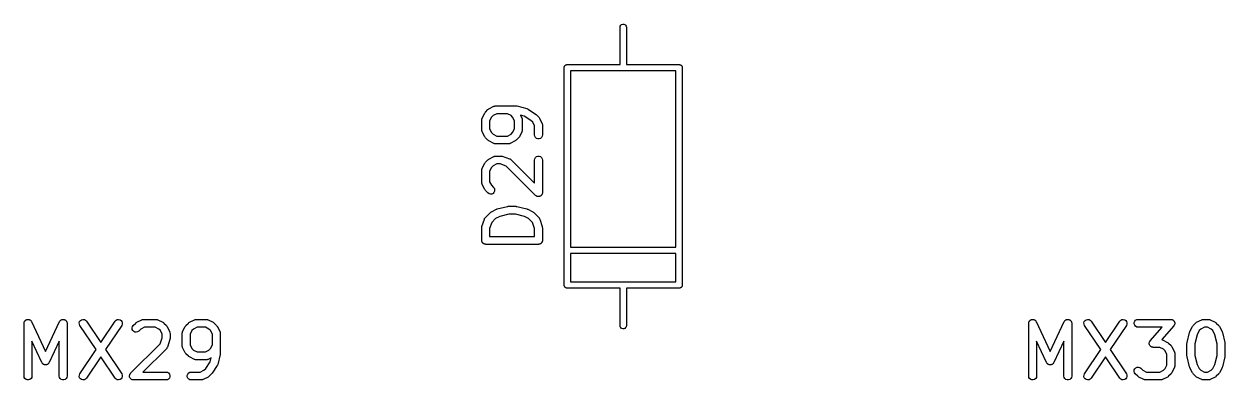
# Model space of a CAD drawing. Extents: x 35 to 250, y -99 to -35.
# Drawn here: x 112.46 to 135.24, y -79.9 to -73.15 of the extents above; entities that cross this region are included whole.
import ezdxf

# ---------------------------------------------------------------- set-up
doc = ezdxf.new("R2010")
doc.units = 0
doc.header["$MEASUREMENT"] = 0
doc.layers.add('BLACK', color=7, linetype='CONTINUOUS')

msp = doc.modelspace()

# ---------------------------------------------------------------- linework, layer by layer
at = {"layer": 'Black'}
for p, q in [((123.765, -73.2112), (123.769, -73.1907)), ((123.765, -73.9213), (123.765, -73.2112)), ((123.769, -73.1907), (123.779, -73.1727)), ((123.779, -73.1727), (123.795, -73.1593)), ((123.795, -73.1593), (123.815, -73.1522)), ((123.815, -73.1522), (123.835, -73.1522)), ((123.835, -73.1522), (123.855, -73.1593)), ((123.855, -73.1593), (123.871, -73.1727)), ((123.871, -73.1727), (123.881, -73.1907)), ((123.881, -73.1907), (123.885, -73.2112)), ((123.885, -73.2112), (123.885, -73.9213)), ((122.705, -73.9813), (122.706, -73.9761)), ((122.705, -78.1012), (122.705, -73.9813)), ((122.706, -73.9708), (122.708, -73.9659)), ((122.706, -73.9761), (122.706, -73.9708)), ((122.708, -73.9659), (122.709, -73.9607)), ((122.709, -73.9607), (122.711, -73.9562)), ((122.711, -73.9562), (122.713, -73.9513)), ((122.713, -73.9513), (122.716, -73.9472)), ((122.716, -73.9472), (122.719, -73.9427)), ((122.719, -73.9427), (122.723, -73.9393)), ((122.723, -73.9393), (122.726, -73.9353)), ((122.726, -73.9353), (122.731, -73.9327)), ((122.731, -73.9327), (122.735, -73.9293)), ((122.735, -73.9293), (122.74, -73.9275)), ((122.74, -73.9275), (122.744, -73.9249)), ((122.744, -73.9249), (122.75, -73.924)), ((122.75, -73.924), (122.755, -73.9222)), ((122.755, -73.9222), (122.76, -73.9222)), ((122.76, -73.9222), (122.765, -73.9213)), ((122.765, -73.9213), (123.765, -73.9213)), ((123.885, -73.9213), (124.885, -73.9213)), ((124.885, -73.9213), (124.89, -73.9222)), ((124.89, -73.9222), (124.895, -73.9222)), ((124.895, -73.9222), (124.9, -73.924)), ((124.9, -73.924), (124.906, -73.9249)), ((124.906, -73.9249), (124.91, -73.9275)), ((124.91, -73.9275), (124.915, -73.9293)), ((124.915, -73.9293), (124.919, -73.9327)), ((124.919, -73.9327), (124.924, -73.9353)), ((124.924, -73.9353), (124.927, -73.9393)), ((124.927, -73.9393), (124.931, -73.9427)), ((124.931, -73.9427), (124.934, -73.9472)), ((124.934, -73.9472), (124.937, -73.9513)), ((124.937, -73.9513), (124.939, -73.9562)), ((124.939, -73.9562), (124.941, -73.9607)), ((124.941, -73.9607), (124.942, -73.9659)), ((124.942, -73.9659), (124.944, -73.9708)), ((124.944, -73.9708), (124.944, -73.9761)), ((124.944, -73.9761), (124.945, -73.9813)), ((124.945, -73.9813), (124.945, -78.1012)), ((122.825, -74.0412), (122.825, -77.3812)), ((124.825, -74.0412), (122.825, -74.0412)), ((124.825, -77.3812), (124.825, -74.0412)), ((121.15, -74.9363), (121.198, -74.841)), ((121.198, -74.841), (121.205, -74.8314)), ((121.205, -74.8314), (121.212, -74.8216)), ((121.212, -74.8216), (121.26, -74.7739)), ((121.26, -74.7739), (121.269, -74.767)), ((121.269, -74.767), (121.279, -74.7599)), ((121.279, -74.7599), (121.374, -74.7123)), ((121.327, -74.919), (121.292, -74.9875)), ((121.357, -74.8886), (121.327, -74.919)), ((121.426, -74.8543), (121.357, -74.8886)), ((121.374, -74.7123), (121.378, -74.711)), ((121.378, -74.711), (121.382, -74.7089)), ((121.382, -74.7089), (121.391, -74.7073)), ((121.391, -74.7073), (121.399, -74.7048)), ((121.399, -74.7048), (121.404, -74.7051)), ((121.404, -74.7051), (121.408, -74.7043)), ((121.408, -74.7043), (121.789, -74.7043)), ((121.628, -74.8543), (121.426, -74.8543)), ((121.697, -74.8886), (121.628, -74.8543)), ((121.727, -74.919), (121.697, -74.8886)), ((121.761, -74.9875), (121.727, -74.919)), ((121.789, -74.7043), (121.798, -74.7059)), ((121.798, -74.7059), (121.807, -74.7066)), ((121.807, -74.7066), (121.997, -74.7542)), ((121.948, -74.8966), (121.874, -74.8781)), ((121.874, -74.8781), (121.904, -74.9363)), ((122.074, -74.9805), (121.948, -74.8966)), ((121.997, -74.7542), (122.009, -74.7594)), ((122.009, -74.7594), (122.021, -74.7646)), ((122.021, -74.7646), (122.164, -74.8598)), ((122.164, -74.8598), (122.169, -74.8649)), ((122.169, -74.8649), (122.175, -74.8692)), ((122.175, -74.8692), (122.223, -74.9168)), ((122.223, -74.9168), (122.23, -74.9266)), ((121.142, -74.9698), (121.143, -74.9656)), ((121.142, -75.1603), (121.142, -74.9698)), ((121.143, -74.9612), (121.145, -74.9528)), ((121.143, -74.9656), (121.143, -74.9612)), ((121.145, -74.9528), (121.147, -74.9442)), ((121.147, -74.9442), (121.149, -74.9404)), ((121.149, -74.9404), (121.15, -74.9363)), ((121.292, -74.9875), (121.292, -75.1426)), ((121.292, -75.1426), (121.327, -75.2111)), ((121.727, -75.2111), (121.761, -75.1426)), ((121.761, -75.1426), (121.761, -74.9875)), ((121.904, -74.9363), (121.905, -74.9404)), ((121.905, -74.9404), (121.907, -74.9442)), ((121.907, -74.9442), (121.908, -74.9528)), ((121.908, -74.9528), (121.911, -74.9612)), ((121.911, -74.9612), (121.911, -74.9656)), ((121.911, -74.9656), (121.911, -74.9698)), ((121.911, -74.9698), (121.911, -75.1603)), ((122.108, -75.0142), (122.074, -74.9805)), ((122.142, -75.0828), (122.108, -75.0142)), ((122.142, -75.2555), (122.142, -75.0828)), ((122.23, -74.9266), (122.237, -74.9363)), ((122.237, -74.9363), (122.284, -75.0315)), ((122.284, -75.0315), (122.286, -75.0357)), ((122.286, -75.0357), (122.288, -75.0394)), ((122.288, -75.0394), (122.289, -75.0481)), ((122.289, -75.0481), (122.292, -75.0565)), ((122.292, -75.0565), (122.292, -75.0608)), ((122.292, -75.0608), (122.292, -75.0651)), ((122.292, -75.0651), (122.292, -75.2555)), ((121.143, -75.1646), (121.142, -75.1603)), ((121.143, -75.1689), (121.143, -75.1646)), ((121.145, -75.1773), (121.143, -75.1689)), ((121.147, -75.1859), (121.145, -75.1773)), ((121.149, -75.1897), (121.147, -75.1859)), ((121.15, -75.1938), (121.149, -75.1897)), ((121.198, -75.2891), (121.15, -75.1938)), ((121.205, -75.2987), (121.198, -75.2891)), ((121.212, -75.3086), (121.205, -75.2987)), ((121.26, -75.3562), (121.212, -75.3086)), ((121.269, -75.3631), (121.26, -75.3562)), ((121.279, -75.3702), (121.269, -75.3631)), ((121.374, -75.4179), (121.279, -75.3702)), ((121.327, -75.2111), (121.357, -75.2415)), ((121.357, -75.2415), (121.426, -75.2758)), ((121.426, -75.2758), (121.628, -75.2758)), ((121.628, -75.2758), (121.697, -75.2415)), ((121.775, -75.3702), (121.679, -75.4179)), ((121.697, -75.2415), (121.727, -75.2111)), ((121.784, -75.3631), (121.775, -75.3702)), ((121.794, -75.3562), (121.784, -75.3631)), ((121.842, -75.3086), (121.794, -75.3562)), ((121.849, -75.2987), (121.842, -75.3086)), ((121.856, -75.2891), (121.849, -75.2987)), ((121.904, -75.1938), (121.856, -75.2891)), ((121.905, -75.1897), (121.904, -75.1938)), ((121.907, -75.1859), (121.905, -75.1897)), ((121.908, -75.1773), (121.907, -75.1859)), ((121.911, -75.1689), (121.908, -75.1773)), ((121.911, -75.1603), (121.911, -75.1646)), ((121.911, -75.1646), (121.911, -75.1689)), ((122.147, -75.2812), (122.142, -75.2555)), ((122.16, -75.3037), (122.147, -75.2812)), ((122.18, -75.3205), (122.16, -75.3037)), ((122.204, -75.3294), (122.18, -75.3205)), ((122.23, -75.3294), (122.204, -75.3294)), ((122.255, -75.3205), (122.23, -75.3294)), ((122.275, -75.3037), (122.255, -75.3205)), ((122.288, -75.2812), (122.275, -75.3037)), ((122.292, -75.2555), (122.288, -75.2812)), ((121.378, -75.4191), (121.374, -75.4179)), ((121.382, -75.4213), (121.378, -75.4191)), ((121.391, -75.4228), (121.382, -75.4213)), ((121.399, -75.4253), (121.391, -75.4228)), ((121.404, -75.425), (121.399, -75.4253)), ((121.408, -75.4258), (121.404, -75.425)), ((121.646, -75.4258), (121.408, -75.4258)), ((121.65, -75.425), (121.646, -75.4258)), ((121.655, -75.4253), (121.65, -75.425)), ((121.663, -75.4228), (121.655, -75.4253)), ((121.672, -75.4213), (121.663, -75.4228)), ((121.675, -75.4191), (121.672, -75.4213)), ((121.679, -75.4179), (121.675, -75.4191)), ((121.15, -75.8887), (121.198, -75.7934)), ((121.198, -75.7934), (121.205, -75.7838)), ((121.205, -75.7838), (121.212, -75.7739)), ((121.212, -75.7739), (121.26, -75.7263)), ((121.26, -75.7263), (121.269, -75.7194)), ((121.269, -75.7194), (121.279, -75.7123)), ((121.279, -75.7123), (121.374, -75.6646)), ((121.426, -75.8067), (121.357, -75.841)), ((121.374, -75.6646), (121.378, -75.6634)), ((121.378, -75.6634), (121.382, -75.6612)), ((121.382, -75.6612), (121.391, -75.6597)), ((121.391, -75.6597), (121.399, -75.6572)), ((121.399, -75.6572), (121.404, -75.6575)), ((121.404, -75.6575), (121.408, -75.6567)), ((121.408, -75.6567), (121.503, -75.6567)), ((121.491, -75.8067), (121.426, -75.8067)), ((121.605, -75.8449), (121.491, -75.8067)), ((121.503, -75.6567), (121.515, -75.6588)), ((121.515, -75.6588), (121.527, -75.6606)), ((121.527, -75.6606), (121.67, -75.7082)), ((121.67, -75.7082), (121.673, -75.7103)), ((121.673, -75.7103), (121.678, -75.7114)), ((121.678, -75.7114), (121.685, -75.7164)), ((121.685, -75.7164), (121.693, -75.7206)), ((121.693, -75.7206), (121.695, -75.7238)), ((121.695, -75.7238), (121.699, -75.7263)), ((121.699, -75.7263), (122.142, -76.1697)), ((122.142, -75.7317), (122.147, -75.7061)), ((122.142, -76.1697), (122.142, -75.7317)), ((122.147, -75.7061), (122.16, -75.6835)), ((122.16, -75.6835), (122.18, -75.6668)), ((122.18, -75.6668), (122.204, -75.6579)), ((122.204, -75.6579), (122.23, -75.6579)), ((122.23, -75.6579), (122.255, -75.6668)), ((122.255, -75.6668), (122.275, -75.6835)), ((122.275, -75.6835), (122.288, -75.7061)), ((122.288, -75.7061), (122.292, -75.7317)), ((122.292, -75.7317), (122.292, -76.3508)), ((121.142, -75.9222), (121.143, -75.9179)), ((121.142, -76.1603), (121.142, -75.9222)), ((121.143, -75.9136), (121.145, -75.9052)), ((121.143, -75.9179), (121.143, -75.9136)), ((121.145, -75.9052), (121.147, -75.8965)), ((121.147, -75.8965), (121.149, -75.8928)), ((121.149, -75.8928), (121.15, -75.8887)), ((121.327, -75.8714), (121.292, -75.9399)), ((121.292, -75.9399), (121.292, -76.1426)), ((121.357, -75.841), (121.327, -75.8714)), ((122.164, -76.4038), (121.605, -75.8449)), ((121.143, -76.1646), (121.142, -76.1603)), ((121.143, -76.1689), (121.143, -76.1646)), ((121.145, -76.1773), (121.143, -76.1689)), ((121.147, -76.1859), (121.145, -76.1773)), ((121.149, -76.1897), (121.147, -76.1859)), ((121.15, -76.1938), (121.149, -76.1897)), ((121.198, -76.2891), (121.15, -76.1938)), ((121.292, -76.1426), (121.327, -76.2111)), ((121.327, -76.2111), (121.366, -76.2501)), ((121.366, -76.2501), (121.381, -76.2715)), ((121.381, -76.2715), (121.387, -76.2966)), ((121.205, -76.2987), (121.198, -76.2891)), ((121.212, -76.3086), (121.205, -76.2987)), ((121.26, -76.3562), (121.212, -76.3086)), ((121.281, -76.3711), (121.26, -76.3562)), ((121.306, -76.3779), (121.281, -76.3711)), ((121.332, -76.3756), (121.306, -76.3779)), ((121.356, -76.3646), (121.332, -76.3756)), ((121.374, -76.3462), (121.356, -76.3646)), ((121.385, -76.3226), (121.374, -76.3462)), ((121.387, -76.2966), (121.385, -76.3226)), ((122.172, -76.4094), (122.164, -76.4038)), ((122.18, -76.4157), (122.172, -76.4094)), ((122.183, -76.4169), (122.18, -76.4157)), ((122.186, -76.4187), (122.183, -76.4169)), ((122.195, -76.4213), (122.186, -76.4187)), ((122.204, -76.4246), (122.195, -76.4213)), ((122.208, -76.4246), (122.204, -76.4246)), ((122.211, -76.4255), (122.208, -76.4246)), ((122.221, -76.4246), (122.211, -76.4255)), ((122.23, -76.4246), (122.221, -76.4246)), ((122.234, -76.4235), (122.23, -76.4246)), ((122.237, -76.4232), (122.234, -76.4235)), ((122.246, -76.4191), (122.237, -76.4232)), ((122.255, -76.4157), (122.246, -76.4191)), ((122.257, -76.4136), (122.255, -76.4157)), ((122.26, -76.4122), (122.257, -76.4136)), ((122.267, -76.4053), (122.26, -76.4122)), ((122.275, -76.399), (122.267, -76.4053)), ((122.276, -76.3961), (122.275, -76.399)), ((122.279, -76.3938), (122.276, -76.3961)), ((122.283, -76.3849), (122.279, -76.3938)), ((122.288, -76.3764), (122.283, -76.3849)), ((122.29, -76.3702), (122.288, -76.3732)), ((122.288, -76.3732), (122.288, -76.3764)), ((122.291, -76.3604), (122.29, -76.3702)), ((122.292, -76.3508), (122.291, -76.3604)), ((121.212, -76.8216), (121.307, -76.7263)), ((121.307, -76.7263), (121.317, -76.7194)), ((121.317, -76.7194), (121.327, -76.7123)), ((121.327, -76.7123), (121.422, -76.6646)), ((121.422, -76.6646), (121.43, -76.6623)), ((121.43, -76.6623), (121.437, -76.659)), ((121.437, -76.659), (121.628, -76.6113)), ((121.628, -76.6113), (121.637, -76.6107)), ((121.637, -76.6107), (121.646, -76.6091)), ((121.646, -76.6091), (121.789, -76.6091)), ((121.789, -76.6091), (121.798, -76.6107)), ((121.798, -76.6107), (121.807, -76.6113)), ((121.807, -76.6113), (121.997, -76.659)), ((121.997, -76.659), (122.005, -76.6623)), ((122.005, -76.6623), (122.013, -76.6646)), ((122.013, -76.6646), (122.108, -76.7123)), ((122.108, -76.7123), (122.118, -76.7194)), ((122.118, -76.7194), (122.128, -76.7263)), ((122.128, -76.7263), (122.223, -76.8216)), ((121.146, -76.9937), (121.194, -76.8509)), ((121.194, -76.8509), (121.196, -76.8471)), ((121.196, -76.8471), (121.197, -76.8429)), ((121.197, -76.8429), (121.202, -76.8357)), ((121.202, -76.8357), (121.206, -76.828)), ((121.206, -76.828), (121.209, -76.8251)), ((121.209, -76.8251), (121.212, -76.8216)), ((121.331, -76.9151), (121.292, -77.0296)), ((121.405, -76.841), (121.331, -76.9151)), ((121.482, -76.8025), (121.405, -76.841)), ((121.655, -76.7591), (121.482, -76.8025)), ((121.78, -76.7591), (121.655, -76.7591)), ((121.953, -76.8025), (121.78, -76.7591)), ((122.03, -76.841), (121.953, -76.8025)), ((122.104, -76.9151), (122.03, -76.841)), ((122.142, -77.0296), (122.104, -76.9151)), ((122.223, -76.8216), (122.225, -76.8251)), ((122.225, -76.8251), (122.229, -76.828)), ((122.229, -76.828), (122.233, -76.8357)), ((122.233, -76.8357), (122.238, -76.8429)), ((122.238, -76.8429), (122.239, -76.8471)), ((122.239, -76.8471), (122.241, -76.8509)), ((122.241, -76.8509), (122.289, -76.9937)), ((121.142, -77.0174), (121.144, -77.0056)), ((121.142, -77.2555), (121.142, -77.0174)), ((121.144, -77.0056), (121.146, -76.9937)), ((121.292, -77.0296), (121.292, -77.1805)), ((121.292, -77.1805), (122.142, -77.1805)), ((122.142, -77.1805), (122.142, -77.0296)), ((122.289, -76.9937), (122.29, -77.0056)), ((122.29, -77.0056), (122.292, -77.0174)), ((122.292, -77.0174), (122.292, -77.2555)), ((121.144, -77.262), (121.142, -77.2555)), ((121.144, -77.2686), (121.144, -77.262)), ((121.146, -77.2747), (121.144, -77.2686)), ((121.147, -77.2812), (121.146, -77.2747)), ((121.15, -77.2869), (121.147, -77.2812)), ((121.152, -77.293), (121.15, -77.2869)), ((121.157, -77.2981), (121.152, -77.293)), ((121.16, -77.3037), (121.157, -77.2981)), ((121.165, -77.308), (121.16, -77.3037)), ((121.169, -77.313), (121.165, -77.308)), ((121.175, -77.3163), (121.169, -77.313)), ((121.18, -77.3205), (121.175, -77.3163)), ((121.186, -77.3227), (121.18, -77.3205)), ((121.192, -77.326), (121.186, -77.3227)), ((121.198, -77.3272), (121.192, -77.326)), ((121.204, -77.3294), (121.198, -77.3272)), ((121.211, -77.3294), (121.204, -77.3294)), ((121.217, -77.3305), (121.211, -77.3294)), ((122.217, -77.3305), (121.217, -77.3305)), ((122.224, -77.3294), (122.217, -77.3305)), ((122.23, -77.3294), (122.224, -77.3294)), ((122.237, -77.3272), (122.23, -77.3294)), ((122.243, -77.326), (122.237, -77.3272)), ((122.249, -77.3227), (122.243, -77.326)), ((122.255, -77.3205), (122.249, -77.3227)), ((122.26, -77.3163), (122.255, -77.3205)), ((122.266, -77.313), (122.26, -77.3163)), ((122.27, -77.308), (122.266, -77.313)), ((122.275, -77.3037), (122.27, -77.308)), ((122.278, -77.2981), (122.275, -77.3037)), ((122.282, -77.293), (122.278, -77.2981)), ((122.285, -77.2869), (122.282, -77.293)), ((122.288, -77.2812), (122.285, -77.2869)), ((122.289, -77.2747), (122.288, -77.2812)), ((122.291, -77.2686), (122.289, -77.2747)), ((122.292, -77.2555), (122.291, -77.262)), ((122.291, -77.262), (122.291, -77.2686)), ((122.825, -77.3812), (124.825, -77.3812)), ((122.825, -77.5012), (122.825, -78.0412)), ((124.825, -77.5012), (122.825, -77.5012)), ((124.825, -78.0412), (124.825, -77.5012)), ((122.706, -78.1064), (122.705, -78.1012)), ((122.706, -78.1117), (122.706, -78.1064)), ((122.825, -78.0412), (124.825, -78.0412)), ((124.945, -78.1012), (124.944, -78.1064)), ((124.944, -78.1064), (124.944, -78.1117)), ((122.708, -78.1166), (122.706, -78.1117)), ((122.709, -78.1218), (122.708, -78.1166)), ((122.711, -78.1263), (122.709, -78.1218)), ((122.713, -78.1312), (122.711, -78.1263)), ((122.716, -78.1353), (122.713, -78.1312)), ((122.719, -78.1398), (122.716, -78.1353)), ((122.723, -78.1432), (122.719, -78.1398)), ((122.726, -78.1472), (122.723, -78.1432)), ((122.731, -78.1498), (122.726, -78.1472)), ((122.735, -78.1532), (122.731, -78.1498)), ((122.74, -78.155), (122.735, -78.1532)), ((122.744, -78.1576), (122.74, -78.155)), ((122.75, -78.1585), (122.744, -78.1576)), ((122.755, -78.1603), (122.75, -78.1585)), ((122.76, -78.1603), (122.755, -78.1603)), ((122.765, -78.1612), (122.76, -78.1603)), ((123.765, -78.1612), (122.765, -78.1612)), ((123.765, -78.8713), (123.765, -78.1612)), ((124.885, -78.1612), (123.885, -78.1612)), ((123.885, -78.1612), (123.885, -78.8713)), ((124.89, -78.1603), (124.885, -78.1612)), ((124.895, -78.1603), (124.89, -78.1603)), ((124.9, -78.1585), (124.895, -78.1603)), ((124.906, -78.1576), (124.9, -78.1585)), ((124.91, -78.155), (124.906, -78.1576)), ((124.915, -78.1532), (124.91, -78.155)), ((124.919, -78.1498), (124.915, -78.1532)), ((124.924, -78.1472), (124.919, -78.1498)), ((124.927, -78.1432), (124.924, -78.1472)), ((124.931, -78.1398), (124.927, -78.1432)), ((124.934, -78.1353), (124.931, -78.1398)), ((124.937, -78.1312), (124.934, -78.1353)), ((124.939, -78.1263), (124.937, -78.1312)), ((124.941, -78.1218), (124.939, -78.1263)), ((124.942, -78.1166), (124.941, -78.1218)), ((124.944, -78.1117), (124.942, -78.1166)), ((112.473, -78.7933), (112.477, -78.7844)), ((112.477, -78.7844), (112.479, -78.782)), ((112.479, -78.782), (112.481, -78.7792)), ((112.481, -78.7792), (112.488, -78.7729)), ((112.488, -78.7729), (112.495, -78.766)), ((112.495, -78.766), (112.498, -78.7646)), ((112.498, -78.7646), (112.501, -78.7624)), ((112.501, -78.7624), (112.51, -78.7591)), ((112.51, -78.7591), (112.519, -78.7549)), ((112.519, -78.7549), (112.522, -78.7547)), ((112.522, -78.7547), (112.525, -78.7535)), ((112.525, -78.7535), (112.535, -78.7535)), ((112.535, -78.7535), (112.545, -78.7527)), ((112.545, -78.7527), (112.548, -78.7535)), ((112.548, -78.7535), (112.551, -78.7535)), ((112.551, -78.7535), (112.56, -78.7569)), ((112.56, -78.7569), (112.57, -78.7594)), ((112.57, -78.7594), (112.572, -78.7613)), ((112.572, -78.7613), (112.576, -78.7624)), ((112.576, -78.7624), (112.583, -78.7687)), ((112.583, -78.7687), (112.591, -78.7743)), ((112.591, -78.7743), (112.593, -78.777)), ((112.593, -78.777), (112.596, -78.7792)), ((112.596, -78.7792), (112.6, -78.7876)), ((112.6, -78.7876), (112.606, -78.7957)), ((113.137, -78.7957), (113.142, -78.7876)), ((113.142, -78.7876), (113.147, -78.7792)), ((113.147, -78.7792), (113.15, -78.777)), ((113.15, -78.777), (113.152, -78.7743)), ((113.152, -78.7743), (113.16, -78.7687)), ((113.16, -78.7687), (113.167, -78.7624)), ((113.167, -78.7624), (113.17, -78.7613)), ((113.17, -78.7613), (113.173, -78.7594)), ((113.173, -78.7594), (113.183, -78.7569)), ((113.183, -78.7569), (113.192, -78.7535)), ((113.192, -78.7535), (113.195, -78.7535)), ((113.195, -78.7535), (113.198, -78.7527)), ((113.198, -78.7527), (113.208, -78.7535)), ((113.208, -78.7535), (113.218, -78.7535)), ((113.218, -78.7535), (113.221, -78.7547)), ((113.221, -78.7547), (113.224, -78.7549)), ((113.224, -78.7549), (113.233, -78.7591)), ((113.233, -78.7591), (113.242, -78.7624)), ((113.242, -78.7624), (113.245, -78.7646)), ((113.245, -78.7646), (113.248, -78.766)), ((113.248, -78.766), (113.255, -78.7729)), ((113.255, -78.7729), (113.262, -78.7792)), ((113.262, -78.7792), (113.264, -78.782)), ((113.264, -78.782), (113.266, -78.7844)), ((113.266, -78.7844), (113.27, -78.7933)), ((113.518, -78.7941), (113.534, -78.7731)), ((113.534, -78.7731), (113.556, -78.7587)), ((113.556, -78.7587), (113.581, -78.7525)), ((113.581, -78.7525), (113.607, -78.7554)), ((113.607, -78.7554), (113.63, -78.7669)), ((113.63, -78.7669), (113.648, -78.7858)), ((113.648, -78.7858), (113.919, -79.1922)), ((113.919, -79.1922), (114.19, -78.7858)), ((114.19, -78.7858), (114.208, -78.7669)), ((114.208, -78.7669), (114.231, -78.7554)), ((114.231, -78.7554), (114.257, -78.7525)), ((114.257, -78.7525), (114.283, -78.7587)), ((114.283, -78.7587), (114.304, -78.7731)), ((114.304, -78.7731), (114.32, -78.7941)), ((114.6, -78.8079), (114.695, -78.7603)), ((114.695, -78.7603), (114.699, -78.7591)), ((114.699, -78.7591), (114.703, -78.7569)), ((114.703, -78.7569), (114.712, -78.7554)), ((114.712, -78.7554), (114.72, -78.7529)), ((114.72, -78.7529), (114.724, -78.7531)), ((114.724, -78.7531), (114.729, -78.7524)), ((114.729, -78.7524), (114.967, -78.7524)), ((114.967, -78.7524), (114.971, -78.7531)), ((114.971, -78.7531), (114.975, -78.7529)), ((114.975, -78.7529), (114.984, -78.7554)), ((114.984, -78.7554), (114.992, -78.7569)), ((114.992, -78.7569), (114.996, -78.7591)), ((114.996, -78.7591), (115, -78.7603)), ((115, -78.7603), (115.095, -78.8079)), ((115.6, -78.8079), (115.695, -78.7603)), ((115.695, -78.7603), (115.699, -78.7591)), ((115.699, -78.7591), (115.703, -78.7569)), ((115.703, -78.7569), (115.712, -78.7554)), ((115.712, -78.7554), (115.72, -78.7529)), ((115.72, -78.7529), (115.724, -78.7531)), ((115.724, -78.7531), (115.729, -78.7524)), ((115.729, -78.7524), (115.919, -78.7524)), ((115.919, -78.7524), (115.923, -78.7531)), ((115.923, -78.7531), (115.928, -78.7529)), ((115.928, -78.7529), (115.936, -78.7554)), ((115.936, -78.7554), (115.945, -78.7569)), ((115.945, -78.7569), (115.948, -78.7591)), ((115.948, -78.7591), (115.953, -78.7603)), ((115.953, -78.7603), (116.048, -78.8079)), ((131.523, -78.7933), (131.527, -78.7844)), ((131.527, -78.7844), (131.529, -78.782)), ((131.529, -78.782), (131.531, -78.7792)), ((131.531, -78.7792), (131.538, -78.7729)), ((131.538, -78.7729), (131.545, -78.766)), ((131.545, -78.766), (131.548, -78.7646)), ((131.548, -78.7646), (131.551, -78.7624)), ((131.551, -78.7624), (131.56, -78.7591)), ((131.56, -78.7591), (131.569, -78.7549)), ((131.569, -78.7549), (131.572, -78.7547)), ((131.572, -78.7547), (131.575, -78.7535)), ((131.575, -78.7535), (131.585, -78.7535)), ((131.585, -78.7535), (131.595, -78.7527)), ((131.595, -78.7527), (131.598, -78.7535)), ((131.598, -78.7535), (131.601, -78.7535)), ((131.601, -78.7535), (131.61, -78.7569)), ((131.61, -78.7569), (131.62, -78.7594)), ((131.62, -78.7594), (131.622, -78.7613)), ((131.622, -78.7613), (131.626, -78.7624)), ((131.626, -78.7624), (131.633, -78.7687)), ((131.633, -78.7687), (131.641, -78.7743)), ((131.641, -78.7743), (131.643, -78.777)), ((131.643, -78.777), (131.646, -78.7792)), ((131.646, -78.7792), (131.65, -78.7876)), ((131.65, -78.7876), (131.656, -78.7957)), ((132.187, -78.7957), (132.192, -78.7876)), ((132.192, -78.7876), (132.197, -78.7792)), ((132.197, -78.7792), (132.2, -78.777)), ((132.2, -78.777), (132.202, -78.7743)), ((132.202, -78.7743), (132.21, -78.7687)), ((132.21, -78.7687), (132.217, -78.7624)), ((132.217, -78.7624), (132.22, -78.7613)), ((132.22, -78.7613), (132.223, -78.7594)), ((132.223, -78.7594), (132.233, -78.7569)), ((132.233, -78.7569), (132.242, -78.7535)), ((132.242, -78.7535), (132.245, -78.7535)), ((132.245, -78.7535), (132.248, -78.7527)), ((132.248, -78.7527), (132.258, -78.7535)), ((132.258, -78.7535), (132.268, -78.7535)), ((132.268, -78.7535), (132.271, -78.7547)), ((132.271, -78.7547), (132.274, -78.7549)), ((132.274, -78.7549), (132.283, -78.7591)), ((132.283, -78.7591), (132.292, -78.7624)), ((132.292, -78.7624), (132.295, -78.7646)), ((132.295, -78.7646), (132.298, -78.766)), ((132.298, -78.766), (132.305, -78.7729)), ((132.305, -78.7729), (132.312, -78.7792)), ((132.312, -78.7792), (132.314, -78.782)), ((132.314, -78.782), (132.316, -78.7844)), ((132.316, -78.7844), (132.32, -78.7933)), ((132.568, -78.7941), (132.584, -78.7731)), ((132.584, -78.7731), (132.606, -78.7587)), ((132.606, -78.7587), (132.631, -78.7525)), ((132.631, -78.7525), (132.657, -78.7554)), ((132.657, -78.7554), (132.68, -78.7669)), ((132.68, -78.7669), (132.698, -78.7858)), ((132.698, -78.7858), (132.969, -79.1922)), ((132.969, -79.1922), (133.24, -78.7858)), ((133.24, -78.7858), (133.258, -78.7669)), ((133.258, -78.7669), (133.281, -78.7554)), ((133.281, -78.7554), (133.307, -78.7525)), ((133.307, -78.7525), (133.333, -78.7587)), ((133.333, -78.7587), (133.354, -78.7731)), ((133.354, -78.7731), (133.37, -78.7941)), ((133.514, -78.8144), (133.523, -78.7899)), ((133.523, -78.7899), (133.54, -78.7699)), ((133.54, -78.7699), (133.562, -78.7569)), ((133.562, -78.7569), (133.588, -78.7524)), ((133.588, -78.7524), (134.207, -78.7524)), ((134.207, -78.7524), (134.214, -78.7537)), ((134.214, -78.7537), (134.222, -78.7538)), ((134.222, -78.7538), (134.227, -78.7559)), ((134.227, -78.7559), (134.233, -78.7569)), ((134.233, -78.7569), (134.239, -78.7606)), ((134.239, -78.7606), (134.246, -78.7632)), ((134.246, -78.7632), (134.25, -78.767)), ((134.25, -78.767), (134.255, -78.7699)), ((134.255, -78.7699), (134.26, -78.7755)), ((134.26, -78.7755), (134.266, -78.7804)), ((134.266, -78.7804), (134.268, -78.7854)), ((134.268, -78.7854), (134.272, -78.7899)), ((134.272, -78.7899), (134.275, -78.7968)), ((134.697, -78.8079), (134.793, -78.7603)), ((134.793, -78.7603), (134.797, -78.7591)), ((134.797, -78.7591), (134.801, -78.7569)), ((134.801, -78.7569), (134.809, -78.7554)), ((134.809, -78.7554), (134.818, -78.7529)), ((134.818, -78.7529), (134.822, -78.7531)), ((134.822, -78.7531), (134.826, -78.7524)), ((134.826, -78.7524), (134.921, -78.7524)), ((134.921, -78.7524), (134.926, -78.7531)), ((134.926, -78.7531), (134.93, -78.7529)), ((134.93, -78.7529), (134.938, -78.7554)), ((134.938, -78.7554), (134.947, -78.7569)), ((134.947, -78.7569), (134.951, -78.7591)), ((134.951, -78.7591), (134.955, -78.7603)), ((134.955, -78.7603), (135.05, -78.8079)), ((112.463, -78.8274), (112.465, -78.8177)), ((112.463, -79.8274), (112.463, -78.8274)), ((112.465, -78.8177), (112.466, -78.808)), ((112.466, -78.808), (112.467, -78.805)), ((112.467, -78.805), (112.468, -78.8017)), ((112.468, -78.8017), (112.473, -78.7933)), ((112.606, -78.7957), (112.871, -79.3643)), ((112.871, -79.3643), (113.137, -78.7957)), ((113.27, -78.7933), (113.275, -78.8017)), ((113.275, -78.8017), (113.276, -78.805)), ((113.276, -78.805), (113.277, -78.808)), ((113.277, -78.808), (113.278, -78.8177)), ((113.278, -78.8177), (113.28, -78.8274)), ((113.28, -78.8274), (113.28, -79.8274)), ((113.511, -78.8191), (113.518, -78.7941)), ((113.513, -78.8451), (113.511, -78.8191)), ((113.523, -78.869), (113.513, -78.8451)), ((113.829, -79.3274), (113.523, -78.869)), ((114.315, -78.869), (114.009, -79.3274)), ((114.325, -78.8451), (114.315, -78.869)), ((114.32, -78.7941), (114.327, -78.8191)), ((114.327, -78.8191), (114.325, -78.8451)), ((114.511, -78.9161), (114.518, -78.8909)), ((114.513, -78.942), (114.511, -78.9161)), ((114.524, -78.9656), (114.513, -78.942)), ((114.518, -78.8909), (114.533, -78.8696)), ((114.543, -78.9841), (114.524, -78.9656)), ((114.533, -78.8696), (114.58, -78.822)), ((114.566, -78.9951), (114.543, -78.9841)), ((114.592, -78.9973), (114.566, -78.9951)), ((114.58, -78.822), (114.59, -78.8151)), ((114.59, -78.8151), (114.6, -78.8079)), ((114.617, -78.9906), (114.592, -78.9973)), ((114.639, -78.9757), (114.617, -78.9906)), ((114.678, -78.9366), (114.639, -78.9757)), ((114.746, -78.9024), (114.678, -78.9366)), ((114.949, -78.9024), (114.746, -78.9024)), ((115.017, -78.9366), (114.949, -78.9024)), ((115.048, -78.967), (115.017, -78.9366)), ((115.082, -79.0356), (115.048, -78.967)), ((115.095, -78.8079), (115.105, -78.8151)), ((115.105, -78.8151), (115.115, -78.822)), ((115.115, -78.822), (115.163, -78.8696)), ((115.163, -78.8696), (115.169, -78.8794)), ((115.169, -78.8794), (115.177, -78.8891)), ((115.177, -78.8891), (115.224, -78.9843)), ((115.224, -78.9843), (115.225, -78.9885)), ((115.225, -78.9885), (115.228, -78.9922)), ((115.228, -78.9922), (115.229, -79.0009)), ((115.229, -79.0009), (115.232, -79.0093)), ((115.232, -79.0093), (115.231, -79.0136)), ((115.231, -79.0136), (115.232, -79.0179)), ((115.232, -79.0179), (115.232, -79.1131)), ((115.463, -79.0179), (115.464, -79.0136)), ((115.463, -79.256), (115.463, -79.0179)), ((115.464, -79.0093), (115.466, -79.0009)), ((115.464, -79.0136), (115.464, -79.0093)), ((115.466, -79.0009), (115.468, -78.9922)), ((115.468, -78.9922), (115.47, -78.9885)), ((115.47, -78.9885), (115.471, -78.9843)), ((115.471, -78.9843), (115.519, -78.8891)), ((115.519, -78.8891), (115.526, -78.8794)), ((115.526, -78.8794), (115.533, -78.8696)), ((115.533, -78.8696), (115.58, -78.822)), ((115.58, -78.822), (115.59, -78.8151)), ((115.59, -78.8151), (115.6, -78.8079)), ((115.647, -78.967), (115.613, -79.0356)), ((115.678, -78.9366), (115.647, -78.967)), ((115.746, -78.9024), (115.678, -78.9366)), ((115.901, -78.9024), (115.746, -78.9024)), ((115.97, -78.9366), (115.901, -78.9024)), ((116, -78.967), (115.97, -78.9366)), ((116.035, -79.0356), (116, -78.967)), ((116.048, -78.8079), (116.057, -78.8151)), ((116.057, -78.8151), (116.067, -78.822)), ((116.067, -78.822), (116.115, -78.8696)), ((116.115, -78.8696), (116.122, -78.8794)), ((116.122, -78.8794), (116.129, -78.8891)), ((116.129, -78.8891), (116.177, -78.9843)), ((116.177, -78.9843), (116.178, -78.9885)), ((116.178, -78.9885), (116.18, -78.9922)), ((116.18, -78.9922), (116.182, -79.0009)), ((116.182, -79.0009), (116.184, -79.0093)), ((116.184, -79.0093), (116.184, -79.0136)), ((116.184, -79.0136), (116.185, -79.0179)), ((116.185, -79.0179), (116.185, -79.3988)), ((123.769, -78.8918), (123.765, -78.8713)), ((123.779, -78.9098), (123.769, -78.8918)), ((123.795, -78.9232), (123.779, -78.9098)), ((123.815, -78.9303), (123.795, -78.9232)), ((123.835, -78.9303), (123.815, -78.9303)), ((123.855, -78.9232), (123.835, -78.9303)), ((123.871, -78.9098), (123.855, -78.9232)), ((123.881, -78.8918), (123.871, -78.9098)), ((123.885, -78.8713), (123.881, -78.8918)), ((131.513, -78.8274), (131.515, -78.8177)), ((131.513, -79.8274), (131.513, -78.8274)), ((131.515, -78.8177), (131.516, -78.808)), ((131.516, -78.808), (131.517, -78.805)), ((131.517, -78.805), (131.518, -78.8017)), ((131.518, -78.8017), (131.523, -78.7933)), ((131.656, -78.7957), (131.921, -79.3643)), ((131.921, -79.3643), (132.187, -78.7957)), ((132.32, -78.7933), (132.325, -78.8017)), ((132.325, -78.8017), (132.326, -78.805)), ((132.326, -78.805), (132.327, -78.808)), ((132.327, -78.808), (132.328, -78.8177)), ((132.328, -78.8177), (132.33, -78.8274)), ((132.33, -78.8274), (132.33, -79.8274)), ((132.561, -78.8191), (132.568, -78.7941)), ((132.563, -78.8451), (132.561, -78.8191)), ((132.573, -78.869), (132.563, -78.8451)), ((132.879, -79.3274), (132.573, -78.869)), ((133.365, -78.869), (133.059, -79.3274)), ((133.375, -78.8451), (133.365, -78.869)), ((133.37, -78.7941), (133.377, -78.8191)), ((133.377, -78.8191), (133.375, -78.8451)), ((133.514, -78.8404), (133.514, -78.8144)), ((133.523, -78.8649), (133.514, -78.8404)), ((133.54, -78.8848), (133.523, -78.8649)), ((133.562, -78.8979), (133.54, -78.8848)), ((133.588, -78.9024), (133.562, -78.8979)), ((134.042, -78.9024), (133.588, -78.9024)), ((133.817, -79.1589), (134.042, -78.9024)), ((134.264, -78.8768), (134.036, -79.1368)), ((134.267, -78.8705), (134.264, -78.8768)), ((134.272, -78.8649), (134.267, -78.8705)), ((134.274, -78.8594), (134.272, -78.8649)), ((134.277, -78.8545), (134.274, -78.8594)), ((134.275, -78.7968), (134.278, -78.8032)), ((134.278, -78.8473), (134.277, -78.8545)), ((134.278, -78.8032), (134.279, -78.8089)), ((134.281, -78.8404), (134.278, -78.8473)), ((134.279, -78.8089), (134.281, -78.8144)), ((134.281, -78.8144), (134.281, -78.8217)), ((134.281, -78.8217), (134.282, -78.8289)), ((134.282, -78.8289), (134.281, -78.8346)), ((134.281, -78.8346), (134.281, -78.8404)), ((134.515, -79.1901), (134.563, -78.9997)), ((134.563, -78.9997), (134.566, -78.9922)), ((134.566, -78.9922), (134.569, -78.9843)), ((134.569, -78.9843), (134.616, -78.8891)), ((134.616, -78.8891), (134.623, -78.8794)), ((134.623, -78.8794), (134.63, -78.8696)), ((134.63, -78.8696), (134.678, -78.822)), ((134.678, -78.822), (134.688, -78.8151)), ((134.688, -78.8151), (134.697, -78.8079)), ((134.745, -78.967), (134.706, -79.044)), ((134.775, -78.9366), (134.745, -78.967)), ((134.844, -78.9024), (134.775, -78.9366)), ((134.904, -78.9024), (134.844, -78.9024)), ((134.972, -78.9366), (134.904, -78.9024)), ((135.003, -78.967), (134.972, -78.9366)), ((135.041, -79.044), (135.003, -78.967)), ((135.05, -78.8079), (135.06, -78.8151)), ((135.06, -78.8151), (135.07, -78.822)), ((135.07, -78.822), (135.117, -78.8696)), ((135.117, -78.8696), (135.124, -78.8794)), ((135.124, -78.8794), (135.131, -78.8891)), ((135.131, -78.8891), (135.179, -78.9843)), ((135.179, -78.9843), (135.181, -78.9922)), ((135.181, -78.9922), (135.185, -78.9997)), ((135.185, -78.9997), (135.232, -79.1901)), ((112.803, -79.5734), (112.613, -79.1654)), ((112.613, -79.1654), (112.613, -79.8274)), ((113.13, -79.1654), (112.939, -79.5734)), ((113.13, -79.8274), (113.13, -79.1654)), ((114.485, -79.7743), (115.044, -79.2154)), ((115.044, -79.2154), (115.082, -79.1009)), ((115.082, -79.1009), (115.082, -79.0356)), ((115.228, -79.1368), (115.181, -79.2797)), ((115.23, -79.1249), (115.228, -79.1368)), ((115.232, -79.1131), (115.23, -79.1249)), ((115.613, -79.0356), (115.613, -79.2382)), ((115.613, -79.2382), (115.647, -79.3068)), ((116, -79.3068), (116.035, -79.2382)), ((116.035, -79.2382), (116.035, -79.0356)), ((131.853, -79.5734), (131.663, -79.1654)), ((131.663, -79.1654), (131.663, -79.8274)), ((132.18, -79.1654), (131.989, -79.5734)), ((132.18, -79.8274), (132.18, -79.1654)), ((133.799, -79.2068), (133.8, -79.2011)), ((133.8, -79.214), (133.799, -79.2068)), ((133.8, -79.1953), (133.802, -79.1884)), ((133.8, -79.2011), (133.8, -79.1953)), ((133.8, -79.2214), (133.8, -79.214)), ((133.802, -79.2268), (133.8, -79.2214)), ((133.802, -79.1884), (133.804, -79.1812)), ((133.803, -79.2325), (133.802, -79.2268)), ((133.806, -79.2389), (133.803, -79.2325)), ((133.804, -79.1812), (133.807, -79.1763)), ((133.809, -79.2458), (133.806, -79.2389)), ((133.807, -79.1763), (133.809, -79.1708)), ((133.809, -79.1708), (133.814, -79.1652)), ((133.813, -79.2503), (133.809, -79.2458)), ((133.814, -79.1652), (133.817, -79.1589)), ((134.036, -79.1368), (134.042, -79.1379)), ((134.042, -79.1379), (134.046, -79.14)), ((134.046, -79.14), (134.05, -79.1413)), ((134.05, -79.1413), (134.145, -79.1889)), ((134.145, -79.1889), (134.155, -79.196)), ((134.155, -79.196), (134.165, -79.2029)), ((134.165, -79.2029), (134.213, -79.2505)), ((134.513, -79.2083), (134.515, -79.1993)), ((134.513, -79.4464), (134.513, -79.2083)), ((134.515, -79.1993), (134.515, -79.1901)), ((134.706, -79.044), (134.663, -79.2176)), ((134.663, -79.2176), (134.663, -79.4372)), ((135.085, -79.2176), (135.041, -79.044)), ((135.085, -79.4372), (135.085, -79.2176)), ((135.232, -79.1901), (135.233, -79.1993)), ((135.233, -79.1993), (135.235, -79.2083)), ((135.235, -79.2083), (135.235, -79.4464)), ((113.523, -79.7858), (113.829, -79.3274)), ((113.919, -79.4626), (113.648, -79.869)), ((114.19, -79.869), (113.919, -79.4626)), ((114.009, -79.3274), (114.315, -79.7858)), ((115.163, -79.309), (114.719, -79.7524)), ((115.165, -79.3054), (115.163, -79.309)), ((115.168, -79.3026), (115.165, -79.3054)), ((115.172, -79.2949), (115.168, -79.3026)), ((115.177, -79.2876), (115.172, -79.2949)), ((115.179, -79.2835), (115.177, -79.2876)), ((115.181, -79.2797), (115.179, -79.2835)), ((115.464, -79.2602), (115.463, -79.256)), ((115.464, -79.2645), (115.464, -79.2602)), ((115.466, -79.2729), (115.464, -79.2645)), ((115.468, -79.2816), (115.466, -79.2729)), ((115.47, -79.2853), (115.468, -79.2816)), ((115.471, -79.2895), (115.47, -79.2853)), ((115.519, -79.3847), (115.471, -79.2895)), ((115.526, -79.3944), (115.519, -79.3847)), ((115.533, -79.4042), (115.526, -79.3944)), ((115.58, -79.4518), (115.533, -79.4042)), ((115.59, -79.4587), (115.58, -79.4518)), ((115.6, -79.4659), (115.59, -79.4587)), ((115.695, -79.5135), (115.6, -79.4659)), ((115.647, -79.3068), (115.678, -79.3372)), ((115.678, -79.3372), (115.746, -79.3714)), ((115.746, -79.3714), (115.901, -79.3714)), ((115.901, -79.3714), (115.97, -79.3372)), ((115.97, -79.3372), (116, -79.3068)), ((116.182, -79.417), (116.135, -79.6075)), ((116.183, -79.4078), (116.182, -79.417)), ((116.185, -79.3988), (116.183, -79.4078)), ((132.573, -79.7858), (132.879, -79.3274)), ((132.969, -79.4626), (132.698, -79.869)), ((133.24, -79.869), (132.969, -79.4626)), ((133.059, -79.3274), (133.365, -79.7858)), ((133.815, -79.2553), (133.813, -79.2503)), ((133.821, -79.2602), (133.815, -79.2553)), ((133.826, -79.2658), (133.821, -79.2602)), ((133.831, -79.2687), (133.826, -79.2658)), ((133.835, -79.2725), (133.831, -79.2687)), ((133.842, -79.2751), (133.835, -79.2725)), ((133.848, -79.2788), (133.842, -79.2751)), ((133.854, -79.2798), (133.848, -79.2788)), ((133.859, -79.2819), (133.854, -79.2798)), ((133.867, -79.2821), (133.859, -79.2819)), ((133.874, -79.2833), (133.867, -79.2821)), ((133.999, -79.2833), (133.874, -79.2833)), ((134.067, -79.3176), (133.999, -79.2833)), ((134.098, -79.348), (134.067, -79.3176)), ((134.132, -79.4165), (134.098, -79.348)), ((134.132, -79.6192), (134.132, -79.4165)), ((134.213, -79.2505), (134.219, -79.2604)), ((134.219, -79.2604), (134.227, -79.27)), ((134.227, -79.27), (134.274, -79.3653)), ((134.274, -79.3653), (134.275, -79.3694)), ((134.275, -79.3694), (134.278, -79.3732)), ((134.278, -79.3732), (134.279, -79.3818)), ((134.279, -79.3818), (134.282, -79.3902)), ((134.282, -79.3902), (134.281, -79.3946)), ((134.281, -79.3946), (134.282, -79.3988)), ((134.282, -79.3988), (134.282, -79.6369)), ((134.515, -79.4555), (134.513, -79.4464)), ((134.515, -79.4646), (134.515, -79.4555)), ((134.563, -79.6551), (134.515, -79.4646)), ((134.663, -79.4372), (134.706, -79.6107)), ((135.041, -79.6107), (135.085, -79.4372)), ((135.232, -79.4646), (135.185, -79.6551)), ((135.233, -79.4555), (135.232, -79.4646)), ((135.235, -79.4464), (135.233, -79.4555)), ((112.807, -79.5787), (112.803, -79.5734)), ((112.81, -79.5847), (112.807, -79.5787)), ((112.815, -79.5893), (112.81, -79.5847)), ((112.818, -79.5947), (112.815, -79.5893)), ((112.824, -79.5985), (112.818, -79.5947)), ((112.828, -79.6031), (112.824, -79.5985)), ((112.834, -79.6059), (112.828, -79.6031)), ((112.84, -79.6096), (112.834, -79.6059)), ((112.846, -79.6113), (112.84, -79.6096)), ((112.852, -79.6141), (112.846, -79.6113)), ((112.859, -79.6147), (112.852, -79.6141)), ((112.865, -79.6164), (112.859, -79.6147)), ((112.871, -79.6158), (112.865, -79.6164)), ((112.878, -79.6164), (112.871, -79.6158)), ((112.884, -79.6147), (112.878, -79.6164)), ((112.891, -79.6141), (112.884, -79.6147)), ((112.897, -79.6113), (112.891, -79.6141)), ((112.903, -79.6096), (112.897, -79.6113)), ((112.908, -79.6059), (112.903, -79.6096)), ((112.914, -79.6031), (112.908, -79.6059)), ((112.919, -79.5985), (112.914, -79.6031)), ((112.924, -79.5947), (112.919, -79.5985)), ((112.928, -79.5893), (112.924, -79.5947)), ((112.933, -79.5847), (112.928, -79.5893)), ((112.936, -79.5787), (112.933, -79.5847)), ((112.939, -79.5734), (112.936, -79.5787)), ((115.699, -79.5147), (115.695, -79.5135)), ((115.703, -79.5169), (115.699, -79.5147)), ((115.712, -79.5184), (115.703, -79.5169)), ((115.72, -79.5209), (115.712, -79.5184)), ((115.724, -79.5207), (115.72, -79.5209)), ((115.729, -79.5214), (115.724, -79.5207)), ((115.919, -79.5214), (115.729, -79.5214)), ((115.875, -79.7181), (115.908, -79.6844)), ((115.908, -79.6844), (115.992, -79.5585)), ((115.923, -79.5207), (115.919, -79.5214)), ((115.928, -79.5209), (115.923, -79.5207)), ((115.936, -79.5184), (115.928, -79.5209)), ((115.945, -79.5169), (115.936, -79.5184)), ((115.948, -79.5147), (115.945, -79.5169)), ((115.953, -79.5135), (115.948, -79.5147)), ((116.011, -79.4844), (115.953, -79.5135)), ((115.992, -79.5585), (116.011, -79.4844)), ((116.124, -79.6309), (116.029, -79.7737)), ((116.129, -79.6191), (116.124, -79.6309)), ((116.135, -79.6075), (116.129, -79.6191)), ((131.857, -79.5787), (131.853, -79.5734)), ((131.86, -79.5847), (131.857, -79.5787)), ((131.865, -79.5893), (131.86, -79.5847)), ((131.868, -79.5947), (131.865, -79.5893)), ((131.874, -79.5985), (131.868, -79.5947)), ((131.878, -79.6031), (131.874, -79.5985)), ((131.884, -79.6059), (131.878, -79.6031)), ((131.89, -79.6096), (131.884, -79.6059)), ((131.896, -79.6113), (131.89, -79.6096)), ((131.902, -79.6141), (131.896, -79.6113)), ((131.909, -79.6147), (131.902, -79.6141)), ((131.915, -79.6164), (131.909, -79.6147)), ((131.921, -79.6158), (131.915, -79.6164)), ((131.928, -79.6164), (131.921, -79.6158)), ((131.934, -79.6147), (131.928, -79.6164)), ((131.941, -79.6141), (131.934, -79.6147)), ((131.947, -79.6113), (131.941, -79.6141)), ((131.953, -79.6096), (131.947, -79.6113)), ((131.958, -79.6059), (131.953, -79.6096)), ((131.964, -79.6031), (131.958, -79.6059)), ((131.969, -79.5985), (131.964, -79.6031)), ((131.974, -79.5947), (131.969, -79.5985)), ((131.978, -79.5893), (131.974, -79.5947)), ((131.983, -79.5847), (131.978, -79.5893)), ((131.986, -79.5787), (131.983, -79.5847)), ((131.989, -79.5734), (131.986, -79.5787)), ((133.516, -79.7127), (133.527, -79.6891)), ((133.527, -79.6891), (133.545, -79.6707)), ((133.545, -79.6707), (133.569, -79.6597)), ((133.569, -79.6597), (133.595, -79.6574)), ((133.595, -79.6574), (133.62, -79.6642)), ((133.62, -79.6642), (133.641, -79.6791)), ((133.641, -79.6791), (133.68, -79.7181)), ((134.067, -79.7181), (134.098, -79.6877)), ((134.098, -79.6877), (134.132, -79.6192)), ((134.274, -79.6704), (134.227, -79.7657)), ((134.275, -79.6663), (134.274, -79.6704)), ((134.278, -79.6626), (134.275, -79.6663)), ((134.279, -79.6539), (134.278, -79.6626)), ((134.282, -79.6455), (134.279, -79.6539)), ((134.282, -79.6369), (134.281, -79.6412)), ((134.281, -79.6412), (134.282, -79.6455)), ((134.566, -79.6626), (134.563, -79.6551)), ((134.569, -79.6704), (134.566, -79.6626)), ((134.616, -79.7657), (134.569, -79.6704)), ((134.706, -79.6107), (134.745, -79.6877)), ((134.745, -79.6877), (134.775, -79.7181)), ((134.972, -79.7181), (135.003, -79.6877)), ((135.003, -79.6877), (135.041, -79.6107)), ((135.179, -79.6704), (135.131, -79.7657)), ((135.181, -79.6626), (135.179, -79.6704)), ((135.185, -79.6551), (135.181, -79.6626)), ((112.468, -79.853), (112.463, -79.8274)), ((112.481, -79.8756), (112.468, -79.853)), ((112.501, -79.8923), (112.481, -79.8756)), ((112.525, -79.9012), (112.501, -79.8923)), ((112.551, -79.9012), (112.525, -79.9012)), ((112.576, -79.8923), (112.551, -79.9012)), ((112.596, -79.8756), (112.576, -79.8923)), ((112.609, -79.853), (112.596, -79.8756)), ((112.613, -79.8274), (112.609, -79.853)), ((113.134, -79.853), (113.13, -79.8274)), ((113.147, -79.8756), (113.134, -79.853)), ((113.167, -79.8923), (113.147, -79.8756)), ((113.192, -79.9012), (113.167, -79.8923)), ((113.218, -79.9012), (113.192, -79.9012)), ((113.242, -79.8923), (113.218, -79.9012)), ((113.262, -79.8756), (113.242, -79.8923)), ((113.275, -79.853), (113.262, -79.8756)), ((113.28, -79.8274), (113.275, -79.853)), ((113.511, -79.8356), (113.513, -79.8096)), ((113.518, -79.8606), (113.511, -79.8356)), ((113.513, -79.8096), (113.523, -79.7858)), ((113.534, -79.8816), (113.518, -79.8606)), ((113.556, -79.8961), (113.534, -79.8816)), ((113.581, -79.9022), (113.556, -79.8961)), ((113.607, -79.8994), (113.581, -79.9022)), ((113.63, -79.8878), (113.607, -79.8994)), ((113.648, -79.869), (113.63, -79.8878)), ((114.208, -79.8878), (114.19, -79.869)), ((114.231, -79.8994), (114.208, -79.8878)), ((114.257, -79.9022), (114.231, -79.8994)), ((114.283, -79.8961), (114.257, -79.9022)), ((114.304, -79.8816), (114.283, -79.8961)), ((114.32, -79.8606), (114.304, -79.8816)), ((114.315, -79.7858), (114.325, -79.8096)), ((114.327, -79.8356), (114.32, -79.8606)), ((114.325, -79.8096), (114.327, -79.8356)), ((114.463, -79.8208), (114.464, -79.8177)), ((114.464, -79.8306), (114.463, -79.8208)), ((114.464, -79.8144), (114.468, -79.8051)), ((114.464, -79.8177), (114.464, -79.8144)), ((114.464, -79.8404), (114.464, -79.8306)), ((114.465, -79.8435), (114.464, -79.8404)), ((114.466, -79.8468), (114.465, -79.8435)), ((114.47, -79.8557), (114.466, -79.8468)), ((114.468, -79.8051), (114.47, -79.7957)), ((114.47, -79.7957), (114.472, -79.793)), ((114.473, -79.8649), (114.47, -79.8557)), ((114.472, -79.793), (114.473, -79.7899)), ((114.473, -79.7899), (114.479, -79.7824)), ((114.475, -79.8674), (114.473, -79.8649)), ((114.477, -79.8704), (114.475, -79.8674)), ((114.484, -79.8773), (114.477, -79.8704)), ((114.479, -79.7824), (114.485, -79.7743)), ((114.49, -79.8848), (114.484, -79.8773)), ((114.493, -79.8865), (114.49, -79.8848)), ((114.495, -79.8888), (114.493, -79.8865)), ((114.504, -79.893), (114.495, -79.8888)), ((114.512, -79.8979), (114.504, -79.893)), ((114.516, -79.8984), (114.512, -79.8979)), ((114.519, -79.8998), (114.516, -79.8984)), ((114.528, -79.9007), (114.519, -79.8998)), ((114.538, -79.9024), (114.528, -79.9007)), ((115.157, -79.9024), (114.538, -79.9024)), ((114.719, -79.7524), (115.157, -79.7524)), ((115.157, -79.7524), (115.183, -79.7569)), ((115.183, -79.8979), (115.157, -79.9024)), ((115.183, -79.7569), (115.205, -79.7699)), ((115.205, -79.8848), (115.183, -79.8979)), ((115.205, -79.7699), (115.222, -79.7899)), ((115.222, -79.8649), (115.205, -79.8848)), ((115.222, -79.7899), (115.231, -79.8144)), ((115.231, -79.8404), (115.222, -79.8649)), ((115.231, -79.8144), (115.231, -79.8404)), ((115.559, -79.8144), (115.568, -79.7899)), ((115.559, -79.8404), (115.559, -79.8144)), ((115.568, -79.8649), (115.559, -79.8404)), ((115.568, -79.7899), (115.585, -79.7699)), ((115.585, -79.8848), (115.568, -79.8649)), ((115.585, -79.7699), (115.608, -79.7569)), ((115.608, -79.8979), (115.585, -79.8848)), ((115.608, -79.7569), (115.633, -79.7524)), ((115.633, -79.9024), (115.608, -79.8979)), ((115.633, -79.7524), (115.806, -79.7524)), ((115.824, -79.9024), (115.633, -79.9024)), ((115.806, -79.7524), (115.875, -79.7181)), ((115.828, -79.9016), (115.824, -79.9024)), ((115.832, -79.9019), (115.828, -79.9016)), ((115.841, -79.8994), (115.832, -79.9019)), ((115.849, -79.8979), (115.841, -79.8994)), ((115.853, -79.8957), (115.849, -79.8979)), ((115.857, -79.8945), (115.853, -79.8957)), ((115.953, -79.8468), (115.857, -79.8945)), ((115.962, -79.8397), (115.953, -79.8468)), ((115.972, -79.8328), (115.962, -79.8397)), ((116.02, -79.7852), (115.972, -79.8328)), ((116.024, -79.7791), (116.02, -79.7852)), ((116.029, -79.7737), (116.024, -79.7791)), ((131.518, -79.853), (131.513, -79.8274)), ((131.531, -79.8756), (131.518, -79.853)), ((131.551, -79.8923), (131.531, -79.8756)), ((131.575, -79.9012), (131.551, -79.8923)), ((131.601, -79.9012), (131.575, -79.9012)), ((131.626, -79.8923), (131.601, -79.9012)), ((131.646, -79.8756), (131.626, -79.8923)), ((131.659, -79.853), (131.646, -79.8756)), ((131.663, -79.8274), (131.659, -79.853)), ((132.184, -79.853), (132.18, -79.8274)), ((132.197, -79.8756), (132.184, -79.853)), ((132.217, -79.8923), (132.197, -79.8756)), ((132.242, -79.9012), (132.217, -79.8923)), ((132.268, -79.9012), (132.242, -79.9012)), ((132.292, -79.8923), (132.268, -79.9012)), ((132.312, -79.8756), (132.292, -79.8923)), ((132.325, -79.853), (132.312, -79.8756)), ((132.33, -79.8274), (132.325, -79.853)), ((132.561, -79.8356), (132.563, -79.8096)), ((132.568, -79.8606), (132.561, -79.8356)), ((132.563, -79.8096), (132.573, -79.7858)), ((132.584, -79.8816), (132.568, -79.8606)), ((132.606, -79.8961), (132.584, -79.8816)), ((132.631, -79.9022), (132.606, -79.8961)), ((132.657, -79.8994), (132.631, -79.9022)), ((132.68, -79.8878), (132.657, -79.8994)), ((132.698, -79.869), (132.68, -79.8878)), ((133.258, -79.8878), (133.24, -79.869)), ((133.281, -79.8994), (133.258, -79.8878)), ((133.307, -79.9022), (133.281, -79.8994)), ((133.333, -79.8961), (133.307, -79.9022)), ((133.354, -79.8816), (133.333, -79.8961)), ((133.37, -79.8606), (133.354, -79.8816)), ((133.365, -79.7858), (133.375, -79.8096)), ((133.377, -79.8356), (133.37, -79.8606)), ((133.375, -79.8096), (133.377, -79.8356)), ((133.513, -79.7387), (133.516, -79.7127)), ((133.52, -79.7638), (133.513, -79.7387)), ((133.535, -79.7852), (133.52, -79.7638)), ((133.583, -79.8328), (133.535, -79.7852)), ((133.593, -79.8397), (133.583, -79.8328)), ((133.602, -79.8468), (133.593, -79.8397)), ((133.697, -79.8945), (133.602, -79.8468)), ((133.68, -79.7181), (133.749, -79.7524)), ((133.702, -79.8957), (133.697, -79.8945)), ((133.705, -79.8979), (133.702, -79.8957)), ((133.714, -79.8994), (133.705, -79.8979)), ((133.722, -79.9019), (133.714, -79.8994)), ((133.727, -79.9016), (133.722, -79.9019)), ((133.731, -79.9024), (133.727, -79.9016)), ((134.017, -79.9024), (133.731, -79.9024)), ((133.749, -79.7524), (133.999, -79.7524)), ((133.999, -79.7524), (134.067, -79.7181)), ((134.021, -79.9016), (134.017, -79.9024)), ((134.025, -79.9019), (134.021, -79.9016)), ((134.034, -79.8994), (134.025, -79.9019)), ((134.042, -79.8979), (134.034, -79.8994)), ((134.046, -79.8957), (134.042, -79.8979)), ((134.05, -79.8945), (134.046, -79.8957)), ((134.145, -79.8468), (134.05, -79.8945)), ((134.155, -79.8397), (134.145, -79.8468)), ((134.165, -79.8328), (134.155, -79.8397)), ((134.213, -79.7852), (134.165, -79.8328)), ((134.219, -79.7753), (134.213, -79.7852)), ((134.227, -79.7657), (134.219, -79.7753)), ((134.623, -79.7753), (134.616, -79.7657)), ((134.63, -79.7852), (134.623, -79.7753)), ((134.678, -79.8328), (134.63, -79.7852)), ((134.688, -79.8397), (134.678, -79.8328)), ((134.697, -79.8468), (134.688, -79.8397)), ((134.793, -79.8945), (134.697, -79.8468)), ((134.775, -79.7181), (134.844, -79.7524)), ((134.797, -79.8957), (134.793, -79.8945)), ((134.801, -79.8979), (134.797, -79.8957)), ((134.809, -79.8994), (134.801, -79.8979)), ((134.818, -79.9019), (134.809, -79.8994)), ((134.822, -79.9016), (134.818, -79.9019)), ((134.826, -79.9024), (134.822, -79.9016)), ((134.921, -79.9024), (134.826, -79.9024)), ((134.844, -79.7524), (134.904, -79.7524)), ((134.904, -79.7524), (134.972, -79.7181)), ((134.926, -79.9016), (134.921, -79.9024)), ((134.93, -79.9019), (134.926, -79.9016)), ((134.938, -79.8994), (134.93, -79.9019)), ((134.947, -79.8979), (134.938, -79.8994)), ((134.951, -79.8957), (134.947, -79.8979)), ((134.955, -79.8945), (134.951, -79.8957)), ((135.05, -79.8468), (134.955, -79.8945)), ((135.06, -79.8397), (135.05, -79.8468)), ((135.07, -79.8328), (135.06, -79.8397)), ((135.117, -79.7852), (135.07, -79.8328)), ((135.124, -79.7753), (135.117, -79.7852)), ((135.131, -79.7657), (135.124, -79.7753))]:
    msp.add_line(p, q, dxfattribs=at)

doc.saveas('drawing.dxf')
